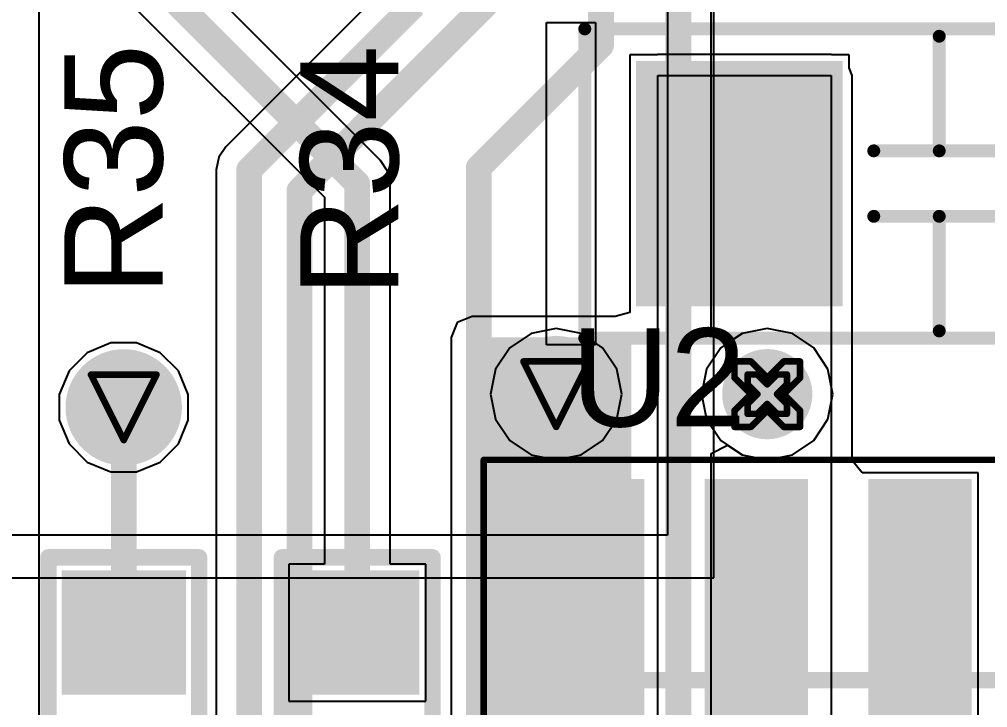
# Model space of a CAD drawing. Header units: inches. Extents: x 0 to 423, y -3 to 110.
# Drawn here: x 52.81 to 60.32, y 30.16 to 35.5 of the extents above; entities that cross this region are included whole.
import ezdxf

# ---------------------------------------------------------------- set-up
doc = ezdxf.new("R2010")
doc.units = ezdxf.units.IN
for name, color, linetype in [('Bottom Layer', 5, 'Continuous'), ('Bottom Solder', 6, 'Continuous'), ('Drill Drawing', 1, 'Continuous'), ('Mechanical 1', 6, 'Continuous'), ('Mechanical 16', 56, 'Continuous'), ('Mid Layer', 16, 'Continuous'), ('Mid Layer 2', 76, 'Continuous'), ('Top Layer', 1, 'Continuous'), ('Top Overlay', 2, 'Continuous'), ('Top Paste', 8, 'Continuous'), ('Top Solder', 216, 'Continuous'), ('Via Holes', 16, 'Continuous')]:
    doc.layers.add(name, color=color, linetype=linetype)
doc.styles.add('Arial', font='', dxfattribs={"height": 0.2})
doc.styles.get('Arial').set_extended_font_data('Arial')

# ---------------------------------------------------------------- blocks, each defined once
blk = doc.blocks.new('SOIC127P600X175_8N_45')
at = {"layer": 'Top Layer'}
for points in [[(-3.46, 2.205), (-1.49, 2.205), (-1.49, 1.605), (-3.46, 1.605)], [(1.49, 2.205), (3.46, 2.205), (3.46, 1.605), (1.49, 1.605)], [(-3.46, 0.935), (-1.49, 0.935), (-1.49, 0.335), (-3.46, 0.335)], [(1.49, 0.935), (3.46, 0.935), (3.46, 0.335), (1.49, 0.335)], [(-3.46, -0.335), (-1.49, -0.335), (-1.49, -0.935), (-3.46, -0.935)], [(1.49, -0.335), (3.46, -0.335), (3.46, -0.935), (1.49, -0.935)], [(-3.46, -1.605), (-1.49, -1.605), (-1.49, -2.205), (-3.46, -2.205)], [(1.49, -1.605), (3.46, -1.605), (3.46, -2.205), (1.49, -2.205)]]:
    blk.add_hatch(color=1, dxfattribs=at).paths.add_polyline_path(points)
at = {"layer": 'Top Paste'}
for points in [[(-3.46, 2.205), (-1.49, 2.205), (-1.49, 1.605), (-3.46, 1.605)], [(1.49, 2.205), (3.46, 2.205), (3.46, 1.605), (1.49, 1.605)], [(-3.46, 0.935), (-1.49, 0.935), (-1.49, 0.335), (-3.46, 0.335)], [(1.49, 0.935), (3.46, 0.935), (3.46, 0.335), (1.49, 0.335)], [(-3.46, -0.335), (-1.49, -0.335), (-1.49, -0.935), (-3.46, -0.935)], [(1.49, -0.335), (3.46, -0.335), (3.46, -0.935), (1.49, -0.935)], [(-3.46, -1.605), (-1.49, -1.605), (-1.49, -2.205), (-3.46, -2.205)], [(1.49, -1.605), (3.46, -1.605), (3.46, -2.205), (1.49, -2.205)]]:
    blk.add_hatch(color=8, dxfattribs=at).paths.add_polyline_path(points)
at = {"layer": 'Top Solder'}
for points in [[(-3.5616, 2.3066), (-1.3884, 2.3066), (-1.3884, 1.5034), (-3.5616, 1.5034)], [(1.3884, 2.3066), (3.5616, 2.3066), (3.5616, 1.5034), (1.3884, 1.5034)], [(-3.5616, 1.0366), (-1.3884, 1.0366), (-1.3884, 0.2334), (-3.5616, 0.2334)], [(1.3884, 1.0366), (3.5616, 1.0366), (3.5616, 0.2334), (1.3884, 0.2334)], [(-3.5616, -0.2334), (-1.3884, -0.2334), (-1.3884, -1.0366), (-3.5616, -1.0366)], [(1.3884, -0.2334), (3.5616, -0.2334), (3.5616, -1.0366), (1.3884, -1.0366)], [(-3.5616, -1.5034), (-1.3884, -1.5034), (-1.3884, -2.3066), (-3.5616, -2.3066)], [(1.3884, -1.5034), (3.5616, -1.5034), (3.5616, -2.3066), (1.3884, -2.3066)]]:
    blk.add_hatch(color=216, dxfattribs=at).paths.add_polyline_path(points)
at = {"layer": 'Mechanical 1'}
for points, format in [([(-4.115, 2.515, 1), (-4.515, 2.515, 1)], "xyb"), ([(-3.7225, 2.75, 0.025, 0.025, 1), (-3.6975, 2.75, 0.025, 0.025, 1)], "xyseb"), ([(-3.7225, 2.75, 0.025, 0.025, 1), (-3.6975, 2.75, 0.025, 0.025, 1)], "xyseb"), ([(3.6975, 2.75, 0.025, 0.025, 1), (3.7225, 2.75, 0.025, 0.025, 1)], "xyseb"), ([(3.6975, 2.75, 0.025, 0.025, 1), (3.7225, 2.75, 0.025, 0.025, 1)], "xyseb"), ([(-2.0317, 2.5, 0.0635, 0.0635, 1), (-1.9682, 2.5, 0.0635, 0.0635, 1)], "xyseb"), ([(-2.0317, 2.5, 0.0635, 0.0635, 1), (-1.9682, 2.5, 0.0635, 0.0635, 1)], "xyseb"), ([(1.9682, 2.5, 0.0635, 0.0635, 1), (2.0317, 2.5, 0.0635, 0.0635, 1)], "xyseb"), ([(1.9682, 2.5, 0.0635, 0.0635, 1), (2.0317, 2.5, 0.0635, 0.0635, 1)], "xyseb"), ([(-4.515, 2.515, 1), (-4.515, 2.515, 1)], "xyb"), ([(-4.115, 2.515, 1), (-4.115, 2.515, 1)], "xyb"), ([(-2.0317, -2.5, 0.0635, 0.0635, 1), (-1.9682, -2.5, 0.0635, 0.0635, 1)], "xyseb"), ([(-2.0317, -2.5, 0.0635, 0.0635, 1), (-1.9682, -2.5, 0.0635, 0.0635, 1)], "xyseb"), ([(1.9682, -2.5, 0.0635, 0.0635, 1), (2.0317, -2.5, 0.0635, 0.0635, 1)], "xyseb"), ([(1.9682, -2.5, 0.0635, 0.0635, 1), (2.0317, -2.5, 0.0635, 0.0635, 1)], "xyseb"), ([(-3.7225, -2.75, 0.025, 0.025, 1), (-3.6975, -2.75, 0.025, 0.025, 1)], "xyseb"), ([(-3.7225, -2.75, 0.025, 0.025, 1), (-3.6975, -2.75, 0.025, 0.025, 1)], "xyseb"), ([(3.6975, -2.75, 0.025, 0.025, 1), (3.7225, -2.75, 0.025, 0.025, 1)], "xyseb"), ([(3.6975, -2.75, 0.025, 0.025, 1), (3.7225, -2.75, 0.025, 0.025, 1)], "xyseb")]:
    blk.add_lwpolyline(points, format=format, close=True, dxfattribs=at)
for points in [[(-3.71, -2.75, 0.05, 0.05, 0), (-3.71, 2.75, 0.05, 0.05, 0)], [(3.71, 2.75, 0.05, 0.05, 0), (-3.71, 2.75, 0.05, 0.05, 0)], [(3.71, -2.75, 0.05, 0.05, 0), (3.71, 2.75, 0.05, 0.05, 0)], [(-2, -2.5, 0.127, 0.127, 0), (-2, 2.5, 0.127, 0.127, 0)], [(2, 2.5, 0.127, 0.127, 0), (-2, 2.5, 0.127, 0.127, 0)], [(2, -2.5, 0.127, 0.127, 0), (2, 2.5, 0.127, 0.127, 0)], [(2, -2.5, 0.127, 0.127, 0), (-2, -2.5, 0.127, 0.127, 0)], [(3.71, -2.75, 0.05, 0.05, 0), (-3.71, -2.75, 0.05, 0.05, 0)]]:
    blk.add_lwpolyline(points, format="xyseb", dxfattribs=at)
at = {"layer": 'Top Overlay'}
for points, format in [([(-4.115, 2.515, 1), (-4.515, 2.515, 1)], "xyb"), ([(-2.0317, 2.5, 0.0635, 0.0635, 1), (-1.9682, 2.5, 0.0635, 0.0635, 1)], "xyseb"), ([(1.9682, 2.5, 0.0635, 0.0635, 1), (2.0317, 2.5, 0.0635, 0.0635, 1)], "xyseb"), ([(-4.515, 2.515, 1), (-4.515, 2.515, 1)], "xyb"), ([(-4.115, 2.515, 1), (-4.115, 2.515, 1)], "xyb"), ([(-2.0317, -2.5, 0.0635, 0.0635, 1), (-1.9682, -2.5, 0.0635, 0.0635, 1)], "xyseb"), ([(1.9682, -2.5, 0.0635, 0.0635, 1), (2.0317, -2.5, 0.0635, 0.0635, 1)], "xyseb")]:
    blk.add_lwpolyline(points, format=format, close=True, dxfattribs=at)
for points in [[(2, 2.5, 0.127, 0.127, 0), (-2, 2.5, 0.127, 0.127, 0)], [(2, -2.5, 0.127, 0.127, 0), (-2, -2.5, 0.127, 0.127, 0)]]:
    blk.add_lwpolyline(points, format="xyseb", dxfattribs=at)
blk = doc.blocks.new('0603C_TBD_47')
at = {"layer": 'Top Layer'}
for points in [[(-0.381, 0.381), (0.381, 0.381), (0.381, -0.381), (-0.381, -0.381)], [(1.016, 0.381), (1.778, 0.381), (1.778, -0.381), (1.016, -0.381)]]:
    blk.add_hatch(color=1, dxfattribs=at).paths.add_polyline_path(points)
at = {"layer": 'Top Paste'}
for points in [[(-0.381, 0.381), (0.381, 0.381), (0.381, -0.381), (-0.381, -0.381)], [(1.016, 0.381), (1.778, 0.381), (1.778, -0.381), (1.016, -0.381)]]:
    blk.add_hatch(color=8, dxfattribs=at).paths.add_polyline_path(points)
at = {"layer": 'Top Solder'}
for points in [[(-0.4826, 0.4826), (0.4826, 0.4826), (0.4826, -0.4826), (-0.4826, -0.4826)], [(0.9144, 0.4826), (1.8796, 0.4826), (1.8796, -0.4826), (0.9144, -0.4826)]]:
    blk.add_hatch(color=216, dxfattribs=at).paths.add_polyline_path(points)
at = {"layer": 'Top Overlay'}
for points in [[(1.9812, 0.5842, 0.127, 0.127, 0), (-0.5842, 0.5842, 0.127, 0.127, 0)], [(-0.5842, -0.5842, 0.127, 0.127, 0), (-0.5842, 0.5842, 0.127, 0.127, 0)], [(1.9812, -0.5842, 0.127, 0.127, 0), (1.9812, 0.5842, 0.127, 0.127, 0)], [(1.9812, -0.5842, 0.127, 0.127, 0), (-0.5842, -0.5842, 0.127, 0.127, 0)]]:
    blk.add_lwpolyline(points, format="xyseb", dxfattribs=at)
for points in [[(-0.6159, 0.5842, 0.0635, 0.0635, 1), (-0.5524, 0.5842, 0.0635, 0.0635, 1)], [(-0.6159, 0.5842, 0.0635, 0.0635, 1), (-0.5524, 0.5842, 0.0635, 0.0635, 1)], [(1.9494, 0.5842, 0.0635, 0.0635, 1), (2.0129, 0.5842, 0.0635, 0.0635, 1)], [(1.9494, 0.5842, 0.0635, 0.0635, 1), (2.0129, 0.5842, 0.0635, 0.0635, 1)], [(-0.616, -0.5842, 0.0635, 0.0635, 1), (-0.5525, -0.5842, 0.0635, 0.0635, 1)], [(-0.616, -0.5842, 0.0635, 0.0635, 1), (-0.5525, -0.5842, 0.0635, 0.0635, 1)], [(1.9494, -0.5842, 0.0635, 0.0635, 1), (2.013, -0.5842, 0.0635, 0.0635, 1)], [(1.9494, -0.5842, 0.0635, 0.0635, 1), (2.013, -0.5842, 0.0635, 0.0635, 1)]]:
    blk.add_lwpolyline(points, format="xyseb", close=True, dxfattribs=at)
blk = doc.blocks.new('0603C_TBD_48')
at = {"layer": 'Top Layer'}
for points in [[(-0.381, 0.381), (0.381, 0.381), (0.381, -0.381), (-0.381, -0.381)], [(1.016, 0.381), (1.778, 0.381), (1.778, -0.381), (1.016, -0.381)]]:
    blk.add_hatch(color=1, dxfattribs=at).paths.add_polyline_path(points)
at = {"layer": 'Top Paste'}
for points in [[(-0.381, 0.381), (0.381, 0.381), (0.381, -0.381), (-0.381, -0.381)], [(1.016, 0.381), (1.778, 0.381), (1.778, -0.381), (1.016, -0.381)]]:
    blk.add_hatch(color=8, dxfattribs=at).paths.add_polyline_path(points)
at = {"layer": 'Top Solder'}
for points in [[(-0.4826, 0.4826), (0.4826, 0.4826), (0.4826, -0.4826), (-0.4826, -0.4826)], [(0.9144, 0.4826), (1.8796, 0.4826), (1.8796, -0.4826), (0.9144, -0.4826)]]:
    blk.add_hatch(color=216, dxfattribs=at).paths.add_polyline_path(points)
at = {"layer": 'Top Overlay'}
for points in [[(-0.5842, 0.5842, 0.127, 0.127, 0), (1.9812, 0.5842, 0.127, 0.127, 0)], [(-0.5842, -0.5842, 0.127, 0.127, 0), (-0.5842, 0.5842, 0.127, 0.127, 0)], [(1.9812, -0.5842, 0.127, 0.127, 0), (1.9812, 0.5842, 0.127, 0.127, 0)], [(1.9812, -0.5842, 0.127, 0.127, 0), (-0.5842, -0.5842, 0.127, 0.127, 0)]]:
    blk.add_lwpolyline(points, format="xyseb", dxfattribs=at)
for points in [[(-0.616, 0.5842, 0.0635, 0.0635, 1), (-0.5525, 0.5842, 0.0635, 0.0635, 1)], [(-0.616, 0.5842, 0.0635, 0.0635, 1), (-0.5525, 0.5842, 0.0635, 0.0635, 1)], [(1.9494, 0.5842, 0.0635, 0.0635, 1), (2.0129, 0.5842, 0.0635, 0.0635, 1)], [(1.9494, 0.5842, 0.0635, 0.0635, 1), (2.0129, 0.5842, 0.0635, 0.0635, 1)], [(-0.6159, -0.5842, 0.0635, 0.0635, 1), (-0.5524, -0.5842, 0.0635, 0.0635, 1)], [(-0.6159, -0.5842, 0.0635, 0.0635, 1), (-0.5524, -0.5842, 0.0635, 0.0635, 1)], [(1.9494, -0.5842, 0.0635, 0.0635, 1), (2.013, -0.5842, 0.0635, 0.0635, 1)], [(1.9494, -0.5842, 0.0635, 0.0635, 1), (2.013, -0.5842, 0.0635, 0.0635, 1)]]:
    blk.add_lwpolyline(points, format="xyseb", close=True, dxfattribs=at)
blk = doc.blocks.new('C_3216_TANTAL__80')
at = {"layer": 'Top Layer'}
for points in [[(-2.2499, 0.85), (-0.8499, 0.85), (-0.8499, -0.85), (-2.2499, -0.85)], [(0.8499, 0.85), (2.2499, 0.85), (2.2499, -0.85), (0.8499, -0.85)]]:
    blk.add_hatch(color=1, dxfattribs=at).paths.add_polyline_path(points)
at = {"layer": 'Top Paste'}
for points in [[(-2.2499, 0.85), (-0.8499, 0.85), (-0.8499, -0.85), (-2.2499, -0.85)], [(0.8499, 0.85), (2.2499, 0.85), (2.2499, -0.85), (0.8499, -0.85)]]:
    blk.add_hatch(color=8, dxfattribs=at).paths.add_polyline_path(points)
at = {"layer": 'Top Solder'}
for points in [[(-2.3515, 0.9516), (-0.7483, 0.9516), (-0.7483, -0.9516), (-2.3515, -0.9516)], [(0.7483, 0.9516), (2.3515, 0.9516), (2.3515, -0.9516), (0.7483, -0.9516)]]:
    blk.add_hatch(color=216, dxfattribs=at).paths.add_polyline_path(points)
at = {"layer": 'Mechanical 16'}
for p, q in [((2.667, -1.2499), (2.667, 1.2499)), ((2.667, 1.2499), (3.048, 1.2499)), ((3.048, 1.2499), (3.048, -1.2499)), ((3.048, -1.2499), (2.667, -1.2499))]:
    blk.add_line(p, q, dxfattribs=at)
for points in [[(-2.7501, 1.1999, 0.1001, 0.1001, 0), (-2.7501, -1.1999, 0.1001, 0.1001, 0)], [(2.7501, 1.1999, 0.1001, 0.1001, 0), (-2.7501, 1.1999, 0.1001, 0.1001, 0)], [(2.7501, 1.1999, 0.1001, 0.1001, 0), (2.7501, -1.1999, 0.1001, 0.1001, 0)], [(0, 1.143, 0.1001, 0.1001, 0), (0, 0.254, 0.1001, 0.1001, 0)], [(0, 0.254, 0.1001, 0.1001, 0), (-0.508, 0.254, 0.1001, 0.1001, 0)], [(0.508, 0.254, 0.1001, 0.1001, 0), (0, 0.254, 0.1001, 0.1001, 0)], [(0, -0.254, 0.1001, 0.1001, 0), (-0.508, -0.254, 0.1001, 0.1001, 0)], [(0.508, -0.254, 0.1001, 0.1001, 0), (0, -0.254, 0.1001, 0.1001, 0)], [(0, -0.254, 0.1001, 0.1001, 0), (0, -1.143, 0.1001, 0.1001, 0)], [(2.7501, -1.1999, 0.1001, 0.1001, 0), (-2.7501, -1.1999, 0.1001, 0.1001, 0)]]:
    blk.add_lwpolyline(points, format="xyseb", dxfattribs=at)
for points in [[(-2.7751, 1.1999, 0.05, 0.05, 1), (-2.725, 1.1999, 0.05, 0.05, 1)], [(-2.7751, 1.1999, 0.05, 0.05, 1), (-2.725, 1.1999, 0.05, 0.05, 1)], [(2.725, 1.1999, 0.05, 0.05, 1), (2.7751, 1.1999, 0.05, 0.05, 1)], [(2.725, 1.1999, 0.05, 0.05, 1), (2.7751, 1.1999, 0.05, 0.05, 1)], [(-0.025, 1.143, 0.05, 0.05, 1), (0.025, 1.143, 0.05, 0.05, 1)], [(-0.533, 0.254, 0.05, 0.05, 1), (-0.483, 0.254, 0.05, 0.05, 1)], [(-0.025, 0.254, 0.05, 0.05, 1), (0.025, 0.254, 0.05, 0.05, 1)], [(-0.025, 0.254, 0.05, 0.05, 1), (0.025, 0.254, 0.05, 0.05, 1)], [(-0.025, 0.254, 0.05, 0.05, 1), (0.025, 0.254, 0.05, 0.05, 1)], [(0.483, 0.254, 0.05, 0.05, 1), (0.533, 0.254, 0.05, 0.05, 1)], [(-0.533, -0.254, 0.05, 0.05, 1), (-0.483, -0.254, 0.05, 0.05, 1)], [(-0.025, -0.254, 0.05, 0.05, 1), (0.025, -0.254, 0.05, 0.05, 1)], [(-0.025, -0.254, 0.05, 0.05, 1), (0.025, -0.254, 0.05, 0.05, 1)], [(-0.025, -0.254, 0.05, 0.05, 1), (0.025, -0.254, 0.05, 0.05, 1)], [(0.483, -0.254, 0.05, 0.05, 1), (0.533, -0.254, 0.05, 0.05, 1)], [(-0.025, -1.143, 0.05, 0.05, 1), (0.025, -1.143, 0.05, 0.05, 1)], [(-2.7751, -1.1999, 0.05, 0.05, 1), (-2.725, -1.1999, 0.05, 0.05, 1)], [(-2.7751, -1.1999, 0.05, 0.05, 1), (-2.725, -1.1999, 0.05, 0.05, 1)], [(2.725, -1.1999, 0.05, 0.05, 1), (2.7751, -1.1999, 0.05, 0.05, 1)], [(2.725, -1.1999, 0.05, 0.05, 1), (2.7751, -1.1999, 0.05, 0.05, 1)]]:
    blk.add_lwpolyline(points, format="xyseb", close=True, dxfattribs=at)

msp = doc.modelspace()

# ---------------------------------------------------------------- hatches: boundary and pattern name
at = {"layer": 'Bottom Layer'}
h = msp.add_hatch(color=5, dxfattribs=at)
edge = h.paths.add_edge_path()
edge.add_arc((56.9722, 32.5899), 0.35, 0, 360)
h = msp.add_hatch(color=5, dxfattribs=at)
edge = h.paths.add_edge_path()
edge.add_arc((58.6098, 32.5899), 0.35, 0, 360)
h = msp.add_hatch(color=5, dxfattribs=at)
edge = h.paths.add_edge_path()
edge.add_arc((53.6172, 32.4873), 0.35, 0, 360)
at = {"layer": 'Bottom Solder'}
h = msp.add_hatch(color=6, dxfattribs=at)
edge = h.paths.add_edge_path()
edge.add_arc((56.9722, 32.5899), 0.4516, 0, 360)
h = msp.add_hatch(color=6, dxfattribs=at)
edge = h.paths.add_edge_path()
edge.add_arc((53.6172, 32.4873), 0.4516, 0, 360)
at = {"layer": 'Mid Layer'}
h = msp.add_hatch(color=16, dxfattribs=at)
edge = h.paths.add_edge_path()
edge.add_arc((56.9722, 32.5899), 0.35, 0, 360)
h = msp.add_hatch(color=16, dxfattribs=at)
edge = h.paths.add_edge_path()
edge.add_arc((58.6098, 32.5899), 0.35, 0, 360)
h = msp.add_hatch(color=16, dxfattribs=at)
edge = h.paths.add_edge_path()
edge.add_arc((53.6172, 32.4873), 0.35, 0, 360)
at = {"layer": 'Mid Layer 2'}
h = msp.add_hatch(color=76, dxfattribs=at)
edge = h.paths.add_edge_path()
edge.add_arc((56.9722, 32.5899), 0.35, 0, 360)
h = msp.add_hatch(color=76, dxfattribs=at)
edge = h.paths.add_edge_path()
edge.add_arc((58.6098, 32.5899), 0.35, 0, 360)
h = msp.add_hatch(color=76, dxfattribs=at)
edge = h.paths.add_edge_path()
edge.add_arc((53.6172, 32.4873), 0.35, 0, 360)
at = {"layer": 'Top Layer'}
msp.add_hatch(color=1, dxfattribs=at).paths.add_polyline_path([(56.3201, 29.8591), (57.5564, 29.8591), (57.5564, 33.03), (56.3201, 33.03)])
h = msp.add_hatch(color=1, dxfattribs=at)
edge = h.paths.add_edge_path()
edge.add_arc((56.9722, 32.5899), 0.35, 0, 360)
h = msp.add_hatch(color=1, dxfattribs=at)
edge = h.paths.add_edge_path()
edge.add_arc((58.6098, 32.5899), 0.35, 0, 360)
h = msp.add_hatch(color=1, dxfattribs=at)
edge = h.paths.add_edge_path()
edge.add_arc((53.6172, 32.4873), 0.35, 0, 360)
at = {"layer": 'Top Solder'}
h = msp.add_hatch(color=216, dxfattribs=at)
edge = h.paths.add_edge_path()
edge.add_arc((56.9722, 32.5899), 0.4516, 0, 360)
h = msp.add_hatch(color=216, dxfattribs=at)
edge = h.paths.add_edge_path()
edge.add_arc((53.6172, 32.4873), 0.4516, 0, 360)
at = {"layer": 'Via Holes'}
h = msp.add_hatch(color=7, dxfattribs=at)
edge = h.paths.add_edge_path()
edge.add_arc((56.9722, 32.5899), 0.25, 0, 360)
h = msp.add_hatch(color=7, dxfattribs=at)
edge = h.paths.add_edge_path()
edge.add_arc((58.6098, 32.5899), 0.25, 0, 360)
h = msp.add_hatch(color=7, dxfattribs=at)
edge = h.paths.add_edge_path()
edge.add_arc((53.6172, 32.4873), 0.25, 0, 360)

# ---------------------------------------------------------------- linework, layer by layer
at = {"layer": 'Bottom Layer'}
for p, q in [((58.1749, 33.0502), (58.1749, 50.27)), ((55.615, 35.7148), (54.4101, 34.51)), ((54.4101, 34.51), (54.3549, 34.4273)), ((54.3549, 34.4273), (54.3355, 34.3297)), ((54.3355, 34.3297), (54.3355, 26.0121)), ((58.4147, 33.0609), (58.3019, 32.9856)), ((58.6098, 33.0997), (58.4147, 33.0609)), ((58.8049, 33.0609), (58.6098, 33.0997)), ((58.9703, 32.9504), (58.8049, 33.0609)), ((58.3019, 32.9856), (58.1749, 33.0502)), ((59.0808, 32.785), (58.9703, 32.9504)), ((59.1196, 32.5899), (59.0808, 32.785)), ((59.0808, 32.3948), (59.1196, 32.5899)), ((58.9703, 32.2295), (59.0808, 32.3948)), ((58.8049, 32.1189), (58.9703, 32.2295)), ((58.1749, 32.1296), (58.3019, 32.1943)), ((58.3019, 32.1943), (58.4147, 32.1189)), ((58.1749, 30.007), (58.1749, 32.1296)), ((58.4147, 32.1189), (58.6098, 32.0801)), ((58.6098, 32.0801), (58.8049, 32.1189))]:
    msp.add_line(p, q, dxfattribs=at)
for points in [[(57.92, 30.007, 0.2, 0.2, 0), (57.92, 50.27, 0.2, 0.2, 0)], [(57.32, 35.2958, 0.2, 0.2, 0), (57.32, 49.85, 0.2, 0.2, 0)], [(54.9804, 34.1682, 0.2, 0.2, 0), (56.8, 35.9878, 0.2, 0.2, 0)], [(54.5904, 34.3297, 0.2, 0.2, 0), (55.8699, 35.6092, 0.2, 0.2, 0)], [(56.3722, 34.348, 0.2, 0.2, 0), (57.32, 35.2958, 0.2, 0.2, 0)], [(54.5904, 25.9065, 0.2, 0.2, 0), (54.5904, 34.3297, 0.2, 0.2, 0)], [(56.3722, 32.8385, 0.2, 0.2, 0), (56.3722, 34.348, 0.2, 0.2, 0)], [(54.9804, 25.745, 0.2, 0.2, 0), (54.9804, 34.1682, 0.2, 0.2, 0)], [(56.3722, 32.3414, 0.2, 0.2, 0), (56.3722, 32.8385, 0.2, 0.2, 0)], [(56.3722, 4.9978, 0.2, 0.2, 0), (56.3722, 32.3414, 0.2, 0.2, 0)]]:
    msp.add_lwpolyline(points, format="xyseb", dxfattribs=at)
for points in [[(57.27, 35.2958, 0.1, 0.1, 1), (57.37, 35.2958, 0.1, 0.1, 1)], [(57.27, 35.2958, 0.1, 0.1, 1), (57.37, 35.2958, 0.1, 0.1, 1)], [(54.5404, 34.3297, 0.1, 0.1, 1), (54.6404, 34.3297, 0.1, 0.1, 1)], [(54.5404, 34.3297, 0.1, 0.1, 1), (54.6404, 34.3297, 0.1, 0.1, 1)], [(56.3222, 34.348, 0.1, 0.1, 1), (56.4222, 34.348, 0.1, 0.1, 1)], [(56.3222, 34.348, 0.1, 0.1, 1), (56.4222, 34.348, 0.1, 0.1, 1)], [(54.9304, 34.1682, 0.1, 0.1, 1), (55.0304, 34.1682, 0.1, 0.1, 1)], [(54.9304, 34.1682, 0.1, 0.1, 1), (55.0304, 34.1682, 0.1, 0.1, 1)], [(56.3222, 32.8385, 0.1, 0.1, 1), (56.4222, 32.8385, 0.1, 0.1, 1)], [(56.3222, 32.8385, 0.1, 0.1, 1), (56.4222, 32.8385, 0.1, 0.1, 1)], [(56.3222, 32.3414, 0.1, 0.1, 1), (56.4222, 32.3414, 0.1, 0.1, 1)], [(56.3222, 32.3414, 0.1, 0.1, 1), (56.4222, 32.3414, 0.1, 0.1, 1)]]:
    msp.add_lwpolyline(points, format="xyseb", close=True, dxfattribs=at)
at = {"layer": 'Drill Drawing'}
for points in [[(56.7182, 32.8439, 0.0508, 0.0508, 0), (57.2262, 32.8439, 0.0508, 0.0508, 0)], [(56.7182, 32.8439, 0.0508, 0.0508, 0), (56.9722, 32.3359, 0.0508, 0.0508, 0)], [(56.9722, 32.3359, 0.0508, 0.0508, 0), (57.2262, 32.8439, 0.0508, 0.0508, 0)], [(58.3558, 32.7169, 0.0508, 0.0508, 0), (58.3558, 32.8439, 0.0508, 0.0508, 0)], [(58.3558, 32.8439, 0.0508, 0.0508, 0), (58.4828, 32.8439, 0.0508, 0.0508, 0)], [(58.4828, 32.8439, 0.0508, 0.0508, 0), (58.6098, 32.7169, 0.0508, 0.0508, 0)], [(58.6098, 32.7169, 0.0508, 0.0508, 0), (58.7368, 32.8439, 0.0508, 0.0508, 0)], [(58.7368, 32.8439, 0.0508, 0.0508, 0), (58.8638, 32.8439, 0.0508, 0.0508, 0)], [(58.8638, 32.7169, 0.0508, 0.0508, 0), (58.8638, 32.8439, 0.0508, 0.0508, 0)], [(53.3632, 32.7413, 0.0508, 0.0508, 0), (53.8712, 32.7413, 0.0508, 0.0508, 0)], [(53.3632, 32.7413, 0.0508, 0.0508, 0), (53.6172, 32.2333, 0.0508, 0.0508, 0)], [(53.6172, 32.2333, 0.0508, 0.0508, 0), (53.8712, 32.7413, 0.0508, 0.0508, 0)], [(58.4574, 32.6661, 0.0508, 0.0508, 0), (58.4574, 32.7423, 0.0508, 0.0508, 0)], [(58.4574, 32.7423, 0.0508, 0.0508, 0), (58.5336, 32.7423, 0.0508, 0.0508, 0)], [(58.5336, 32.7423, 0.0508, 0.0508, 0), (58.6098, 32.6661, 0.0508, 0.0508, 0)], [(58.6098, 32.6661, 0.0508, 0.0508, 0), (58.686, 32.7423, 0.0508, 0.0508, 0)], [(58.686, 32.7423, 0.0508, 0.0508, 0), (58.7622, 32.7423, 0.0508, 0.0508, 0)], [(58.7622, 32.6661, 0.0508, 0.0508, 0), (58.7622, 32.7423, 0.0508, 0.0508, 0)], [(58.3558, 32.7169, 0.0508, 0.0508, 0), (58.4828, 32.5899, 0.0508, 0.0508, 0)], [(58.4574, 32.6661, 0.0508, 0.0508, 0), (58.5336, 32.5899, 0.0508, 0.0508, 0)], [(58.686, 32.5899, 0.0508, 0.0508, 0), (58.7622, 32.6661, 0.0508, 0.0508, 0)], [(58.7368, 32.5899, 0.0508, 0.0508, 0), (58.8638, 32.7169, 0.0508, 0.0508, 0)], [(58.3558, 32.4629, 0.0508, 0.0508, 0), (58.4828, 32.5899, 0.0508, 0.0508, 0)], [(58.4574, 32.5137, 0.0508, 0.0508, 0), (58.5336, 32.5899, 0.0508, 0.0508, 0)], [(58.686, 32.5899, 0.0508, 0.0508, 0), (58.7622, 32.5137, 0.0508, 0.0508, 0)], [(58.7368, 32.5899, 0.0508, 0.0508, 0), (58.8638, 32.4629, 0.0508, 0.0508, 0)], [(58.4574, 32.4375, 0.0508, 0.0508, 0), (58.4574, 32.5137, 0.0508, 0.0508, 0)], [(58.5336, 32.4375, 0.0508, 0.0508, 0), (58.6098, 32.5137, 0.0508, 0.0508, 0)], [(58.6098, 32.5137, 0.0508, 0.0508, 0), (58.686, 32.4375, 0.0508, 0.0508, 0)], [(58.7622, 32.4375, 0.0508, 0.0508, 0), (58.7622, 32.5137, 0.0508, 0.0508, 0)], [(58.3558, 32.3359, 0.0508, 0.0508, 0), (58.3558, 32.4629, 0.0508, 0.0508, 0)], [(58.4574, 32.4375, 0.0508, 0.0508, 0), (58.5336, 32.4375, 0.0508, 0.0508, 0)], [(58.4828, 32.3359, 0.0508, 0.0508, 0), (58.6098, 32.4629, 0.0508, 0.0508, 0)], [(58.6098, 32.4629, 0.0508, 0.0508, 0), (58.7368, 32.3359, 0.0508, 0.0508, 0)], [(58.686, 32.4375, 0.0508, 0.0508, 0), (58.7622, 32.4375, 0.0508, 0.0508, 0)], [(58.8638, 32.3359, 0.0508, 0.0508, 0), (58.8638, 32.4629, 0.0508, 0.0508, 0)], [(58.3558, 32.3359, 0.0508, 0.0508, 0), (58.4828, 32.3359, 0.0508, 0.0508, 0)], [(58.7368, 32.3359, 0.0508, 0.0508, 0), (58.8638, 32.3359, 0.0508, 0.0508, 0)]]:
    msp.add_lwpolyline(points, format="xyseb", dxfattribs=at)
for points in [[(56.7055, 32.8439, 0.0254, 0.0254, 1), (56.7309, 32.8439, 0.0254, 0.0254, 1)], [(56.7055, 32.8439, 0.0254, 0.0254, 1), (56.7309, 32.8439, 0.0254, 0.0254, 1)], [(57.2135, 32.8439, 0.0254, 0.0254, 1), (57.2389, 32.8439, 0.0254, 0.0254, 1)], [(57.2135, 32.8439, 0.0254, 0.0254, 1), (57.2389, 32.8439, 0.0254, 0.0254, 1)], [(58.3431, 32.8439, 0.0254, 0.0254, 1), (58.3685, 32.8439, 0.0254, 0.0254, 1)], [(58.3431, 32.8439, 0.0254, 0.0254, 1), (58.3685, 32.8439, 0.0254, 0.0254, 1)], [(58.4701, 32.8439, 0.0254, 0.0254, 1), (58.4955, 32.8439, 0.0254, 0.0254, 1)], [(58.4701, 32.8439, 0.0254, 0.0254, 1), (58.4955, 32.8439, 0.0254, 0.0254, 1)], [(58.7241, 32.8439, 0.0254, 0.0254, 1), (58.7495, 32.8439, 0.0254, 0.0254, 1)], [(58.7241, 32.8439, 0.0254, 0.0254, 1), (58.7495, 32.8439, 0.0254, 0.0254, 1)], [(58.8511, 32.8439, 0.0254, 0.0254, 1), (58.8765, 32.8439, 0.0254, 0.0254, 1)], [(58.8511, 32.8439, 0.0254, 0.0254, 1), (58.8765, 32.8439, 0.0254, 0.0254, 1)], [(53.3505, 32.7413, 0.0254, 0.0254, 1), (53.3759, 32.7413, 0.0254, 0.0254, 1)], [(53.3505, 32.7413, 0.0254, 0.0254, 1), (53.3759, 32.7413, 0.0254, 0.0254, 1)], [(53.8585, 32.7413, 0.0254, 0.0254, 1), (53.8839, 32.7413, 0.0254, 0.0254, 1)], [(53.8585, 32.7413, 0.0254, 0.0254, 1), (53.8839, 32.7413, 0.0254, 0.0254, 1)], [(58.4447, 32.7423, 0.0254, 0.0254, 1), (58.4701, 32.7423, 0.0254, 0.0254, 1)], [(58.4447, 32.7423, 0.0254, 0.0254, 1), (58.4701, 32.7423, 0.0254, 0.0254, 1)], [(58.5209, 32.7423, 0.0254, 0.0254, 1), (58.5463, 32.7423, 0.0254, 0.0254, 1)], [(58.5209, 32.7423, 0.0254, 0.0254, 1), (58.5463, 32.7423, 0.0254, 0.0254, 1)], [(58.6733, 32.7423, 0.0254, 0.0254, 1), (58.6987, 32.7423, 0.0254, 0.0254, 1)], [(58.6733, 32.7423, 0.0254, 0.0254, 1), (58.6987, 32.7423, 0.0254, 0.0254, 1)], [(58.7495, 32.7423, 0.0254, 0.0254, 1), (58.7749, 32.7423, 0.0254, 0.0254, 1)], [(58.7495, 32.7423, 0.0254, 0.0254, 1), (58.7749, 32.7423, 0.0254, 0.0254, 1)], [(58.3431, 32.7169, 0.0254, 0.0254, 1), (58.3685, 32.7169, 0.0254, 0.0254, 1)], [(58.3431, 32.7169, 0.0254, 0.0254, 1), (58.3685, 32.7169, 0.0254, 0.0254, 1)], [(58.4447, 32.6661, 0.0254, 0.0254, 1), (58.4701, 32.6661, 0.0254, 0.0254, 1)], [(58.4447, 32.6661, 0.0254, 0.0254, 1), (58.4701, 32.6661, 0.0254, 0.0254, 1)], [(58.5971, 32.7169, 0.0254, 0.0254, 1), (58.6225, 32.7169, 0.0254, 0.0254, 1)], [(58.5971, 32.7169, 0.0254, 0.0254, 1), (58.6225, 32.7169, 0.0254, 0.0254, 1)], [(58.5971, 32.6661, 0.0254, 0.0254, 1), (58.6225, 32.6661, 0.0254, 0.0254, 1)], [(58.5971, 32.6661, 0.0254, 0.0254, 1), (58.6225, 32.6661, 0.0254, 0.0254, 1)], [(58.7495, 32.6661, 0.0254, 0.0254, 1), (58.7749, 32.6661, 0.0254, 0.0254, 1)], [(58.7495, 32.6661, 0.0254, 0.0254, 1), (58.7749, 32.6661, 0.0254, 0.0254, 1)], [(58.8511, 32.7169, 0.0254, 0.0254, 1), (58.8765, 32.7169, 0.0254, 0.0254, 1)], [(58.8511, 32.7169, 0.0254, 0.0254, 1), (58.8765, 32.7169, 0.0254, 0.0254, 1)], [(58.4701, 32.5899, 0.0254, 0.0254, 1), (58.4955, 32.5899, 0.0254, 0.0254, 1)], [(58.4701, 32.5899, 0.0254, 0.0254, 1), (58.4955, 32.5899, 0.0254, 0.0254, 1)], [(58.5209, 32.5899, 0.0254, 0.0254, 1), (58.5463, 32.5899, 0.0254, 0.0254, 1)], [(58.5209, 32.5899, 0.0254, 0.0254, 1), (58.5463, 32.5899, 0.0254, 0.0254, 1)], [(58.6733, 32.5899, 0.0254, 0.0254, 1), (58.6987, 32.5899, 0.0254, 0.0254, 1)], [(58.6733, 32.5899, 0.0254, 0.0254, 1), (58.6987, 32.5899, 0.0254, 0.0254, 1)], [(58.7241, 32.5899, 0.0254, 0.0254, 1), (58.7495, 32.5899, 0.0254, 0.0254, 1)], [(58.7241, 32.5899, 0.0254, 0.0254, 1), (58.7495, 32.5899, 0.0254, 0.0254, 1)], [(58.4447, 32.5137, 0.0254, 0.0254, 1), (58.4701, 32.5137, 0.0254, 0.0254, 1)], [(58.4447, 32.5137, 0.0254, 0.0254, 1), (58.4701, 32.5137, 0.0254, 0.0254, 1)], [(58.5971, 32.5137, 0.0254, 0.0254, 1), (58.6225, 32.5137, 0.0254, 0.0254, 1)], [(58.5971, 32.5137, 0.0254, 0.0254, 1), (58.6225, 32.5137, 0.0254, 0.0254, 1)], [(58.7495, 32.5137, 0.0254, 0.0254, 1), (58.7749, 32.5137, 0.0254, 0.0254, 1)], [(58.7495, 32.5137, 0.0254, 0.0254, 1), (58.7749, 32.5137, 0.0254, 0.0254, 1)], [(58.3431, 32.4629, 0.0254, 0.0254, 1), (58.3685, 32.4629, 0.0254, 0.0254, 1)], [(58.3431, 32.4629, 0.0254, 0.0254, 1), (58.3685, 32.4629, 0.0254, 0.0254, 1)], [(58.4447, 32.4375, 0.0254, 0.0254, 1), (58.4701, 32.4375, 0.0254, 0.0254, 1)], [(58.4447, 32.4375, 0.0254, 0.0254, 1), (58.4701, 32.4375, 0.0254, 0.0254, 1)], [(58.5209, 32.4375, 0.0254, 0.0254, 1), (58.5463, 32.4375, 0.0254, 0.0254, 1)], [(58.5209, 32.4375, 0.0254, 0.0254, 1), (58.5463, 32.4375, 0.0254, 0.0254, 1)], [(58.5971, 32.4629, 0.0254, 0.0254, 1), (58.6225, 32.4629, 0.0254, 0.0254, 1)], [(58.5971, 32.4629, 0.0254, 0.0254, 1), (58.6225, 32.4629, 0.0254, 0.0254, 1)], [(58.6733, 32.4375, 0.0254, 0.0254, 1), (58.6987, 32.4375, 0.0254, 0.0254, 1)], [(58.6733, 32.4375, 0.0254, 0.0254, 1), (58.6987, 32.4375, 0.0254, 0.0254, 1)], [(58.7495, 32.4375, 0.0254, 0.0254, 1), (58.7749, 32.4375, 0.0254, 0.0254, 1)], [(58.7495, 32.4375, 0.0254, 0.0254, 1), (58.7749, 32.4375, 0.0254, 0.0254, 1)], [(58.8511, 32.4629, 0.0254, 0.0254, 1), (58.8765, 32.4629, 0.0254, 0.0254, 1)], [(58.8511, 32.4629, 0.0254, 0.0254, 1), (58.8765, 32.4629, 0.0254, 0.0254, 1)], [(56.9595, 32.3359, 0.0254, 0.0254, 1), (56.9849, 32.3359, 0.0254, 0.0254, 1)], [(56.9595, 32.3359, 0.0254, 0.0254, 1), (56.9849, 32.3359, 0.0254, 0.0254, 1)], [(58.3431, 32.3359, 0.0254, 0.0254, 1), (58.3685, 32.3359, 0.0254, 0.0254, 1)], [(58.3431, 32.3359, 0.0254, 0.0254, 1), (58.3685, 32.3359, 0.0254, 0.0254, 1)], [(58.4701, 32.3359, 0.0254, 0.0254, 1), (58.4955, 32.3359, 0.0254, 0.0254, 1)], [(58.4701, 32.3359, 0.0254, 0.0254, 1), (58.4955, 32.3359, 0.0254, 0.0254, 1)], [(58.7241, 32.3359, 0.0254, 0.0254, 1), (58.7495, 32.3359, 0.0254, 0.0254, 1)], [(58.7241, 32.3359, 0.0254, 0.0254, 1), (58.7495, 32.3359, 0.0254, 0.0254, 1)], [(58.8511, 32.3359, 0.0254, 0.0254, 1), (58.8765, 32.3359, 0.0254, 0.0254, 1)], [(58.8511, 32.3359, 0.0254, 0.0254, 1), (58.8765, 32.3359, 0.0254, 0.0254, 1)], [(53.6045, 32.2333, 0.0254, 0.0254, 1), (53.6299, 32.2333, 0.0254, 0.0254, 1)], [(53.6045, 32.2333, 0.0254, 0.0254, 1), (53.6299, 32.2333, 0.0254, 0.0254, 1)]]:
    msp.add_lwpolyline(points, format="xyseb", close=True, dxfattribs=at)
at = {"layer": 'Mid Layer'}
for p, q in [((56.7771, 33.0609), (56.6117, 32.9504)), ((56.9722, 33.0997), (56.7771, 33.0609)), ((57.1673, 33.0609), (56.9722, 33.0997)), ((57.3327, 32.9504), (57.1673, 33.0609)), ((58.4147, 33.0609), (58.2493, 32.9504)), ((58.6098, 33.0997), (58.4147, 33.0609)), ((58.8049, 33.0609), (58.6098, 33.0997)), ((58.9703, 32.9504), (58.8049, 33.0609)), ((56.6117, 32.9504), (56.5012, 32.785)), ((57.4432, 32.785), (57.3327, 32.9504)), ((58.2493, 32.9504), (58.1388, 32.785)), ((59.0808, 32.785), (58.9703, 32.9504)), ((56.5012, 32.785), (56.4624, 32.5899)), ((57.482, 32.5899), (57.4432, 32.785)), ((58.1388, 32.785), (58.1, 32.5899)), ((59.1196, 32.5899), (59.0808, 32.785)), ((56.4624, 32.5899), (56.5012, 32.3948)), ((57.4432, 32.3948), (57.482, 32.5899)), ((58.1, 32.5899), (58.1388, 32.3948)), ((59.0808, 32.3948), (59.1196, 32.5899)), ((56.5012, 32.3948), (56.6117, 32.2295)), ((57.3327, 32.2295), (57.4432, 32.3948)), ((58.1388, 32.3948), (58.2493, 32.2295)), ((58.9703, 32.2295), (59.0808, 32.3948)), ((56.6117, 32.2295), (56.7771, 32.1189)), ((57.1673, 32.1189), (57.3327, 32.2295)), ((58.2493, 32.2295), (58.4147, 32.1189)), ((58.8049, 32.1189), (58.9703, 32.2295)), ((56.7771, 32.1189), (56.9722, 32.0801)), ((56.9722, 32.0801), (57.1673, 32.1189)), ((58.4147, 32.1189), (58.6098, 32.0801)), ((58.6098, 32.0801), (58.8049, 32.1189))]:
    msp.add_line(p, q, dxfattribs=at)
at = {"layer": 'Mid Layer 2'}
for p, q in [((58.195, 31.1644), (58.195, 71.7452)), ((57.8358, 71.3506), (57.8358, 31.496)), ((53.5178, 32.9873), (53.334, 32.9112)), ((53.7167, 32.9873), (53.5178, 32.9873)), ((53.9005, 32.9112), (53.7167, 32.9873)), ((53.334, 32.9112), (53.1934, 32.7705)), ((54.0411, 32.7705), (53.9005, 32.9112)), ((53.1934, 32.7705), (53.1172, 32.5867)), ((54.1172, 32.5867), (54.0411, 32.7705)), ((53.1172, 32.5867), (53.1172, 32.3878)), ((54.1172, 32.3878), (54.1172, 32.5867)), ((53.1172, 32.3878), (53.1934, 32.2041)), ((54.0411, 32.2041), (54.1172, 32.3878)), ((53.1934, 32.2041), (53.334, 32.0634)), ((53.9005, 32.0634), (54.0411, 32.2041)), ((53.334, 32.0634), (53.5178, 31.9873)), ((53.7167, 31.9873), (53.9005, 32.0634)), ((53.5178, 31.9873), (53.7167, 31.9873)), ((57.8358, 31.496), (47.34, 31.496)), ((47.5795, 31.1644), (58.195, 31.1644))]:
    msp.add_line(p, q, dxfattribs=at)
at = {"layer": 'Top Layer'}
for p, q in [((52.96, 29.8757), (52.96, 40.4144)), ((55.6089, 34.4038), (53.7648, 36.248)), ((53.3297, 35.9621), (55.1738, 34.118)), ((57.7566, 35.2236), (57.5441, 35.2236)), ((57.5441, 35.2236), (57.5441, 33.2236)), ((57.7596, 35.2249), (57.7566, 35.2236)), ((59.1058, 35.2249), (57.7596, 35.2249)), ((59.1088, 35.2236), (59.1058, 35.2249)), ((59.2441, 35.2236), (59.1088, 35.2236)), ((59.2441, 35.1206), (59.2441, 35.2236)), ((59.2682, 35.0625), (59.2441, 35.1206)), ((57.7596, 28.447), (57.7596, 35.0625)), ((57.7596, 35.0625), (59.1058, 35.0625)), ((59.1058, 35.0625), (59.1058, 28.447)), ((59.2682, 32.0751), (59.2682, 35.0625)), ((55.6642, 34.3211), (55.6089, 34.4038)), ((55.6836, 34.2236), (55.6642, 34.3211)), ((55.6836, 31.2709), (55.6836, 34.2236)), ((55.1738, 34.118), (55.1738, 31.2709)), ((57.5441, 33.2236), (57.43, 33.1924)), ((56.2053, 33.1448), (56.1577, 33.03)), ((56.3201, 33.1924), (56.2053, 33.1448)), ((57.43, 33.1924), (56.3201, 33.1924)), ((56.1577, 33.03), (56.1577, 29.8591)), ((59.345, 31.98), (59.2682, 32.0751)), ((59.3952, 31.98), (59.345, 31.98)), ((60.245, 31.98), (59.3952, 31.98)), ((60.245, 29.71), (60.245, 31.98)), ((55.1738, 31.2709), (54.8977, 31.2709)), ((54.8977, 31.2709), (54.8977, 30.2089)), ((55.9597, 31.2709), (55.6836, 31.2709)), ((55.9597, 30.2089), (55.9597, 31.2709)), ((54.8977, 30.2089), (55.9597, 30.2089))]:
    msp.add_line(p, q, dxfattribs=at)
for points in [[(53.5099, 36.1424, 0.2, 0.2, 0), (55.4287, 34.2236, 0.2, 0.2, 0)], [(55.4287, 30.7399, 0.2, 0.2, 0), (55.4287, 34.2236, 0.2, 0.2, 0)], [(53.6172, 30.7399, 0.2, 0.2, 0), (53.6172, 32.4873, 0.2, 0.2, 0)], [(59.795, 28.4265, 0.2, 0.2, 0), (59.795, 30.845, 0.2, 0.2, 0)]]:
    msp.add_lwpolyline(points, format="xyseb", dxfattribs=at)
for points in [[(55.3787, 34.2236, 0.1, 0.1, 1), (55.4787, 34.2236, 0.1, 0.1, 1)], [(55.3787, 34.2236, 0.1, 0.1, 1), (55.4787, 34.2236, 0.1, 0.1, 1)], [(53.5672, 32.4873, 0.1, 0.1, 1), (53.6672, 32.4873, 0.1, 0.1, 1)], [(59.745, 30.845, 0.1, 0.1, 1), (59.845, 30.845, 0.1, 0.1, 1)], [(53.5672, 30.7399, 0.1, 0.1, 1), (53.6672, 30.7399, 0.1, 0.1, 1)], [(55.3787, 30.7399, 0.1, 0.1, 1), (55.4787, 30.7399, 0.1, 0.1, 1)]]:
    msp.add_lwpolyline(points, format="xyseb", close=True, dxfattribs=at)

# ---------------------------------------------------------------- block references
for name, p, rotation in [('C_3216_TANTAL__80', (59.944, 34.2236), 180), ('SOIC127P600X175_8N_45', (59.16, 28.37), 270), ('0603C_TBD_47', (53.6172, 30.7399), 270), ('0603C_TBD_48', (55.4287, 30.7399), 270)]:
    msp.add_blockref(name, p, dxfattribs=dict(rotation=rotation))

# ---------------------------------------------------------------- texts
at = {"layer": 'Top Overlay', "style": 'Arial'}
for s, p in [('R35', (53.9181, 33.3543)), ('R34', (55.7481, 33.3443))]:
    msp.add_text(s, height=0.762, rotation=90, dxfattribs=at).set_placement(p)
msp.add_text('U2', height=0.762, dxfattribs=at).set_placement((57.0852, 32.3391))

doc.saveas('drawing.dxf')
